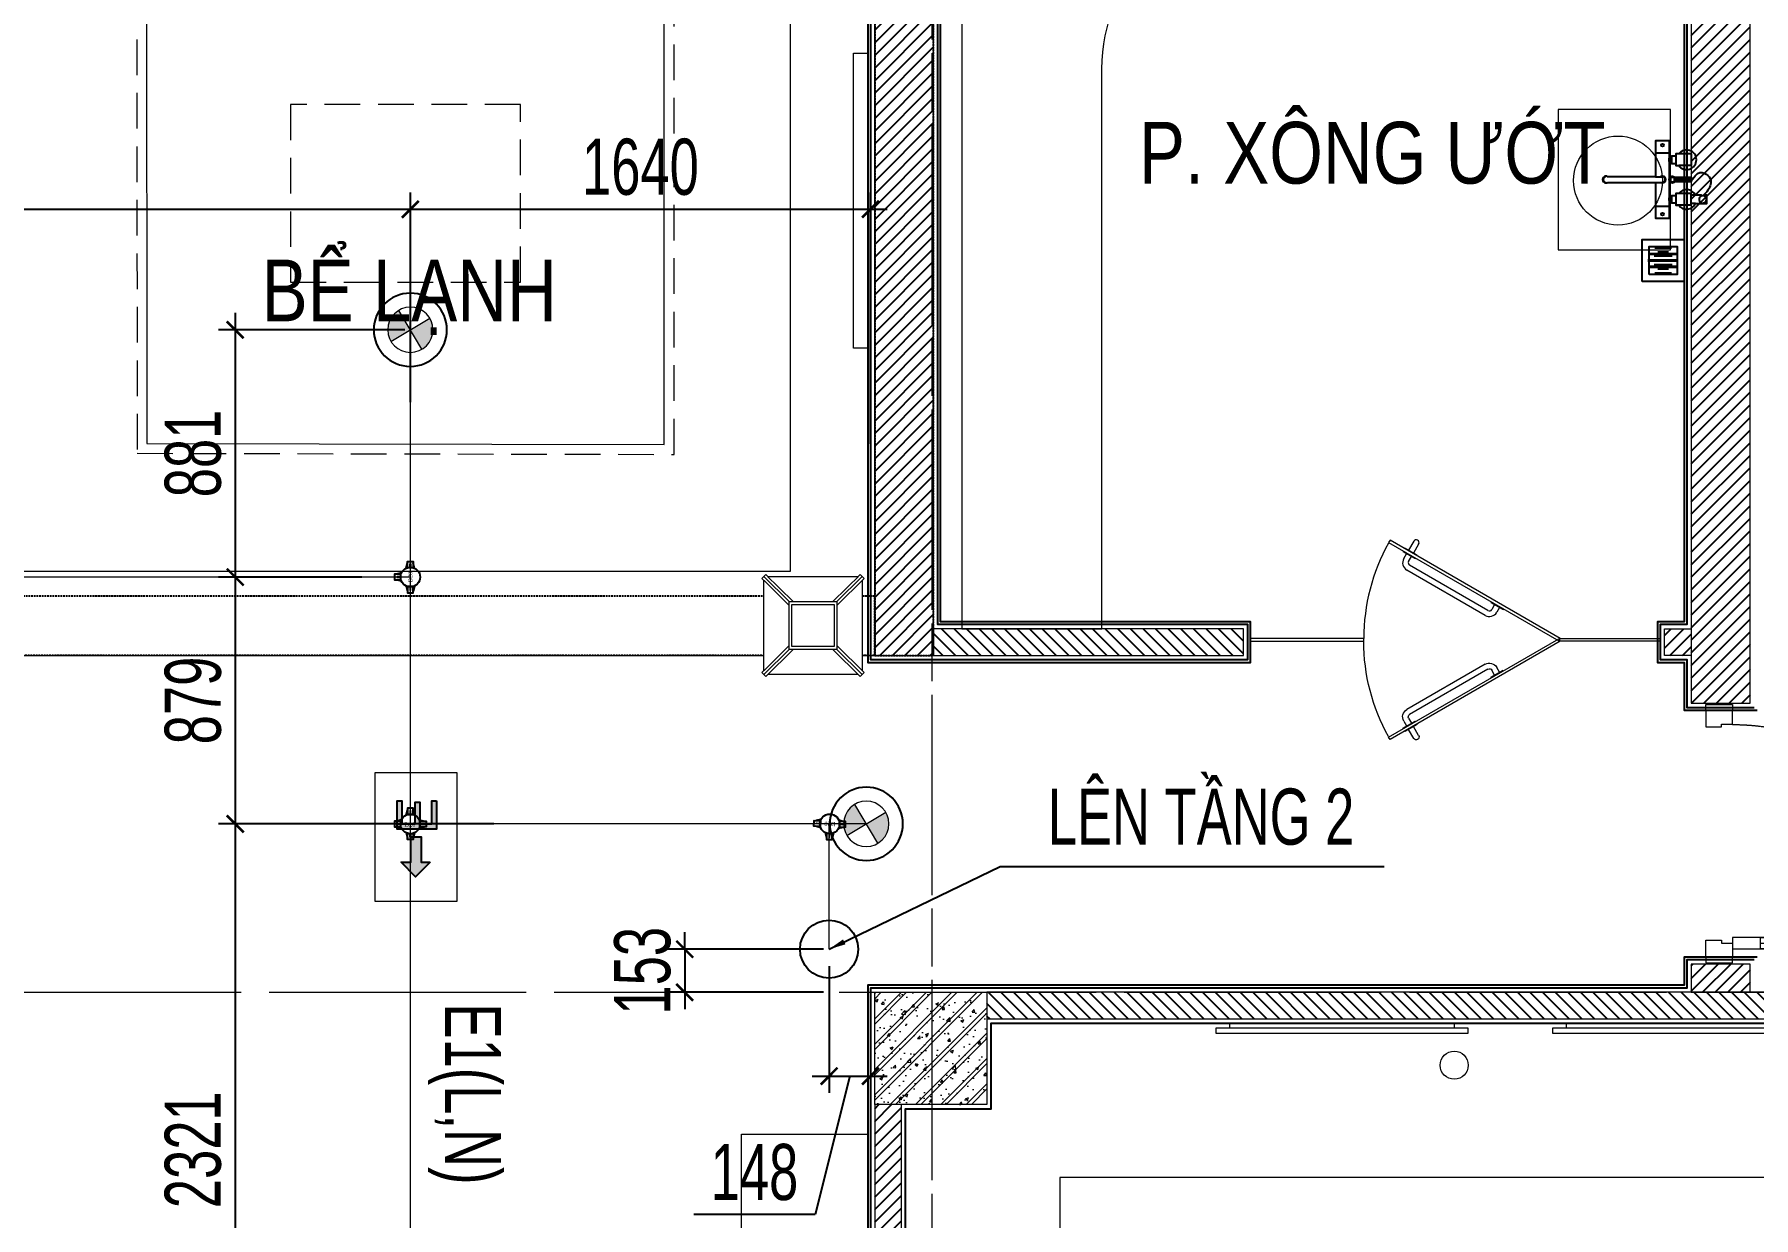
# Model space of a CAD drawing. Header units: millimetres. Extents: x -343543 to 400519, y -115663 to 104219.
# Drawn here: x -175933 to -169806, y 13897 to 18112 of the extents above; entities that cross this region are included whole.
import ezdxf
from ezdxf.xclip import XClip

# ---------------------------------------------------------------- set-up
doc = ezdxf.new("R2010")
doc.units = ezdxf.units.MM
doc.header["$XCLIPFRAME"] = 0
for name, pattern in [('XREF MAT BANG TUONG XAY$0$01.Xref _MB T1$0$HIDDEN', [9.525, 6.35, -3.175]), ('XREF MAT BANG TUONG XAY$0$CENTER', [50.8, 31.75, -6.35, 6.35, -6.35]), ('XREF MAT BANG TUONG XAY$0$xref_IKIGAI_Cot$0$HIDDEN', [9.525, 6.35, -3.175])]:
    doc.linetypes.add(name, pattern=pattern)
doc.layers.get('0').update_dxf_attribs({"color": 231, "lineweight": 0})
doc.layers.get('DefPoints').update_dxf_attribs({"color": 191})
for name, color, linetype, lineweight in [('1-INNO-E-Emergency', 1, 'EME', 5), ('A-PATT', 252, 'Continuous', 9), ('A-SYMBOLS', 10, 'Continuous', 13), ('E-EX', 3, 'Continuous', 25), ('kata_dim', 231, 'Continuous', 0), ('SME-E-COND-LTG', 51, 'Continuous', 18), ('SME-E-LADD-POW', 21, 'Continuous', 18), ('SME-E-LTG-TEXT', 53, 'Continuous', 18), ('TEXT DIEN', 3, 'Continuous', 18), ('XREF MAT BANG NOI THAT$0$01.Xref _MB T1$0$A-FURN', 8, 'Continuous', 5), ('XREF MAT BANG TUONG XAY$0$$1$A-TEXT', 8, 'Continuous', 25), ('XREF MAT BANG TUONG XAY$0$01.Xref _MB T1$0$A-DOOR', 8, 'Continuous', 9), ('XREF MAT BANG TUONG XAY$0$01.Xref _MB T1$0$A-FNSH', 8, 'Continuous', 9), ('XREF MAT BANG TUONG XAY$0$01.Xref _MB T1$0$A-FURN', 8, 'Continuous', 5), ('XREF MAT BANG TUONG XAY$0$01.Xref _MB T1$0$A-HIDD', 8, 'XREF MAT BANG TUONG XAY$0$01.Xref _MB T1$0$HIDDEN', 9), ('XREF MAT BANG TUONG XAY$0$01.Xref _MB T1$0$A-HIDD-LO', 8, 'XREF MAT BANG TUONG XAY$0$01.Xref _MB T1$0$HIDDEN', 9), ('XREF MAT BANG TUONG XAY$0$A-GRID', 8, 'XREF MAT BANG TUONG XAY$0$CENTER', 15), ('XREF MAT BANG TUONG XAY$0$A-WALL-INT', 8, 'Continuous', 9), ('XREF MAT BANG TUONG XAY$0$P-SANRFIM', 8, 'Continuous', 13), ('XREF MAT BANG TUONG XAY$0$xref_IKIGAI_Cot$0$A-FNSH', 8, 'Continuous', 9), ('XREF MAT BANG TUONG XAY$0$xref_IKIGAI_Cot$0$A-PATT', 8, 'Continuous', 5)]:
    doc.layers.add(name, color=color, linetype=linetype, lineweight=lineweight)
for name, color, linetype in [('INNO-LINK', 6, 'Continuous'), ('XREF MAT BANG TUONG XAY$0$A-FNSH', 8, 'Continuous'), ('XREF MAT BANG TUONG XAY$0$A-FURN', 8, 'Continuous'), ('XREF MAT BANG TUONG XAY$0$A-FURN @ 50', 8, 'Continuous'), ('XREF MAT BANG TUONG XAY$0$A-FURN @ 75', 8, 'Continuous'), ('XREF MAT BANG TUONG XAY$0$A-PATT', 8, 'Continuous'), ('XREF MAT BANG TUONG XAY$0$FF-FURN', 8, 'Continuous'), ('XREF MAT BANG TUONG XAY$0$xref_IKIGAI_Cot$0$S-HIDD', 8, 'XREF MAT BANG TUONG XAY$0$xref_IKIGAI_Cot$0$HIDDEN'), ('ống ghen', 6, 'Continuous')]:
    doc.layers.add(name, color=color, linetype=linetype)
doc.styles.add('ROMANS1', font='vntimeh.shx', dxfattribs={"width": 0.8, "bigfont": 'bigfont.shx'})
doc.styles.add('ROMANSssss', font='vntimeh.shx', dxfattribs={"width": 0.7})
doc.styles.add('SM-DIMTEXT', font='SME.shx', dxfattribs={"width": 0.7})
doc.styles.add('SME-TEXT', font='sme.shx', dxfattribs={"width": 0.7})
doc.styles.add('XREF MAT BANG TUONG XAY$0$Arial', font='arial.ttf', dxfattribs={"width": 0.8})
doc.linetypes.add('EME', pattern='A,2463.214661,-165.6529,["E",ROMANSssss,S=300,R=360,X=0,Y=-153.361507],-321.423057,2528.257516', length=5478.548134)
doc.dimstyles.new('SDIM-100', dxfattribs={"dimscale": 100, "dimtxt": 2, "dimasz": 0.6, "dimexe": 0.6, "dimexo": 0.2, "dimgap": 0.5, "dimtad": 1, "dimdec": 0, "dimzin": 12, "dimtxsty": 'SM-DIMTEXT', "dimblk": 'ARCHTICK', "dimblk1": 'ARCHTICK', "dimblk2": 'ARCHTICK', "dimcen": 0.12, "dimdle": 0.6, "dimclrd": 7, "dimclre": 8, "dimadec": 0, "dimazin": 3, "dimtfac": 2, "dimtix": 1, "dimtmove": 1, "dimatfit": 3, "dimfxl": 1, "dimtzin": 0, "dimarcsym": 1})
pattern_1 = [(360, (89.1446, 731.1656), (1e-15, 3.175), [])]

# ---------------------------------------------------------------- blocks, each defined once
blk = doc.blocks.new('*U109')
at = {"color": 8}
for p, q in [((-324.2, -4.2), (-319.2, 4.5)), ((287.1, -345.5), (-319.2, 4.5)), ((-324.2, -4.2), (282.1, -354.2)), ((-121, -107.2), (-122.2, -109.2)), ((-77.7, -132.2), (-121, -107.2)), ((-108, -114.7), (-98, -97.2)), ((-90.7, -124.7), (-80.6, -107.2)), ((-67, -103.6), (212.2, -264.9)), ((-57, -86.2), (222.3, -247.6)), ((-78.9, -134.2), (-77.7, -132.2)), ((186.7, -299.1), (185.7, -300.9)), ((185.7, -300.9), (229, -325.9)), ((192.9, -288.4), (191.7, -290.5)), ((236.2, -313.4), (192.9, -288.4)), ((215.9, -278.6), (205.9, -295.9)), ((233.2, -288.6), (223.2, -305.9)), ((180.2, -340.3), (198.7, -308.4)), ((197.5, -350.3), (216, -318.4)), ((229, -325.9), (230, -324.1)), ((235, -315.5), (236.2, -313.4)), ((282.1, -354.2), (287.1, -345.5))]:
    blk.add_line(p, q, dxfattribs=at)
at = {"color": 8, "ltscale": 0.25}
blk.add_arc((-324.2, -4.2), 700, 330.95497, 0, dxfattribs=at)
at = {"color": 8}
for centre, radius, start, end in [((-72, -112.2), 30, 59.96939, 149.96939), ((-72, -112.2), 10, 59.96939, 149.96939), ((207.2, -273.6), 10, 329.96939, 59.96939), ((207.2, -273.6), 30, 329.96939, 59.96939), ((188.8, -345.3), 10, 149.96939, 329.96939)]:
    blk.add_arc(centre, radius, start, end, dxfattribs=at)
blk = doc.blocks.new('*U281')
at = {"color": 8}
blk.add_line((70, 100), (70, 680), dxfattribs=at)
for points in [[(50, 0), (50, 780), (90, 780), (90, 0)], [(50, 100), (90, 100), (90, 680), (50, 680)], [(20, -95), (80, -95), (80, -40), (70, -40), (70, 0), (20, 0)], [(900, -95), (840, -95), (840, -40), (850, -40), (850, 0), (900, 0)]]:
    blk.add_lwpolyline(points, close=True, dxfattribs=at)
at = {"layer": 'XREF MAT BANG TUONG XAY$0$01.Xref _MB T1$0$A-FNSH', "color": 8}
for points in [[(20, -95), (0, -95), (0, 0), (20, 0)], [(900, -95), (920, -95), (920, 0), (900, 0)]]:
    blk.add_lwpolyline(points, close=True, dxfattribs=at)
at = {"layer": 'XREF MAT BANG TUONG XAY$0$01.Xref _MB T1$0$A-HIDD-LO', "color": 8, "ltscale": 0.3}
blk.add_arc((42, 0), 806.7, 360, 90, dxfattribs=at)
blk = doc.blocks.new('XREF MAT BANG TUONG XAY$0$00.xref_IKIGAI_Truc')
at = {"layer": 'XREF MAT BANG TUONG XAY$0$A-GRID', "color": 8, "ltscale": 20}
for points in [[(8600, -4179.1), (8600, 22924.4)], [(-2907.5, 14700), (42750, 14700)]]:
    blk.add_lwpolyline(points, dxfattribs=at)
blk = doc.blocks.new('XREF MAT BANG TUONG XAY$0$YLD.Studio-04-116')
at = {"layer": 'XREF MAT BANG TUONG XAY$0$FF-FURN'}
h = blk.add_hatch(dxfattribs=at)
h.set_pattern_fill('ANSI31,_O', color=8, angle=-45)
h.set_pattern_definition(pattern_1)
h.paths.add_polyline_path([(7.2, -43.3), (7.2, -8.8), (-7.2, -8.8), (-7.2, -43.3)])
h.paths.add_polyline_path([(7.2, -8.8), (7.2, 0), (-7.2, 0), (-7.2, -8.8)])
h = blk.add_hatch(dxfattribs=at)
h.set_pattern_fill('ANSI31,_O', color=8, angle=-45)
h.set_pattern_definition(pattern_1)
h.paths.add_polyline_path([(-7.2, -50.4), (-7.2, -61.3), (7.2, -61.3), (7.2, -50.4)])
at = {"layer": 'XREF MAT BANG TUONG XAY$0$FF-FURN', "color": 8}
for p, q in [((56, 14.1), (56, -1.5)), ((85.3, 14.1), (85.3, -1.5)), ((-91.2, -1.5), (-91.2, -46)), ((-91.2, -1.5), (-50.1, -1.5)), ((-83.4, -55.6), (-57.8, -55.6)), ((-50.1, -1.5), (-50.1, -46)), ((-7.2, -43.3), (7.2, -43.3)), ((-7.2, -50.4), (7.2, -50.4)), ((50.1, -1.5), (50.1, -55.6)), ((91.2, -1.5), (50.1, -1.5)), ((57.8, -55.6), (83.4, -55.6)), ((91.2, -1.5), (91.2, -55.6)), ((-95.2, -128.8), (-95.2, -78.8)), ((-77.5, -71.3), (-63.7, -71.3)), ((-10, -128.8), (-10, -103.8)), ((-9.1, -73.7), (-9.1, -62.6)), ((-7.2, -61.3), (7.2, -61.3)), ((-6.9, -74.9), (6.9, -74.9)), ((-6.9, -78.8), (-6.9, -74.9)), ((6.9, -78.8), (6.9, -74.9)), ((9.1, -62.6), (9.1, -73.7)), ((10, -128.8), (10, -103.8)), ((63.7, -71.3), (77.5, -71.3)), ((95.2, -128.8), (95.2, -78.8))]:
    blk.add_line(p, q, dxfattribs=at)
blk.add_lwpolyline([(10, -128.8), (137.5, -128.8), (137.5, -78.8), (77.5, -78.8), (77.5, -71.3), (83.4, -71.3), (83.4, -55.6), (91.2, -55.6), (91.2, -46, 0.573289), (85.3, 14.1), (85.3, 54.3), (56, 54.3), (56, 46.1), (59.4, 46.1, 0.219245), (58.4, 35.3), (56, 35.3), (56, 14.1, 0.573289), (50.1, -46), (50.1, -55.6), (57.8, -55.6), (57.8, -71.3), (63.7, -71.3), (63.7, -78.8), (6.9, -78.8), (6.9, -74.9), (9.1, -74.9), (9.1, -73.7, 0.424198), (9.1, -62.6), (9.1, -61.3), (7.2, -61.3), (7.2, 0), (-7.2, 0), (-7.2, -61.3), (-9.1, -61.3), (-9.1, -62.6, 0.424198), (-9.1, -73.7), (-9.1, -74.9), (-6.9, -74.9), (-6.9, -78.8), (-63.7, -78.8), (-63.7, -71.3), (-57.8, -71.3), (-57.8, -55.6), (-50.1, -55.6), (-50.1, -46, 3.076925), (-91.2, -46), (-91.2, -55.6), (-83.4, -55.6), (-83.4, -71.3), (-77.5, -71.3), (-77.5, -78.8), (-137.5, -78.8), (-137.5, -128.8), (-10, -128.8), (-10, -298.6, 1.8407), (10, -298.6)], format="xyb", close=True, dxfattribs=at)
blk.add_lwpolyline([(-6.9, -78.8), (-63.7, -78.8)], dxfattribs=at)
for centre in [(-122.9, -103.8), (122.9, -103.8)]:
    blk.add_circle(centre, 4.74, dxfattribs=at)
for centre, radius, start, end in [((70.6, 39.6), 13, 199.6898, 150.22512), ((-70.6, -70.3), 10.9, 230.84605, 309.15395), ((0, -103.8), 11.9, 327.02795, 212.97205), ((0, -103.8), 10, 0, 180), ((0, -67.5), 13.2, 238.413, 301.587), ((70.6, -70.3), 10.9, 230.84605, 309.15395), ((0, -305.1), 10, 180, 0)]:
    blk.add_arc(centre, radius, start, end, dxfattribs=at)
blk.add_open_spline([(4.3, 0), (4.8, -1.1), (-28.2, 19.6), (-27.2, 43.4), (-2, 76.1), (35.7, 62.2), (52, 46.8), (57.6, 39.6)], degree=3, knots=[2.666644, 2.666644, 2.666644, 2.666644, 20.09129, 54.458927, 83.569193, 125.299148, 152.615154, 152.615154, 152.615154, 152.615154], dxfattribs=at)
blk = doc.blocks.new('XREF MAT BANG TUONG XAY$0$Drain')
at = {"color": 8}
blk.add_lwpolyline([(-1.2, -1.2), (1.2, -1.2), (1.2, 1.2), (-1.2, 1.2)], close=True, dxfattribs=at)
at = {"color": 8, "const_width": 0.16}
for points in [[(-0.731, 0.478), (-0.731, -0.478)], [(-0.365, 0.793), (-0.365, -0.793)], [(0, 0.873), (0, -0.873)], [(0.365, 0.793), (0.365, -0.793)], [(0.731, 0.478), (0.731, -0.478)]]:
    blk.add_lwpolyline(points, dxfattribs=at)
blk = doc.blocks.new('*U3480')
at = {"layer": 'XREF MAT BANG TUONG XAY$0$A-FURN @ 50', "color": 8, "xscale": -41.66666666666667, "yscale": 41.66666666666667, "zscale": 41.66666666666667, "rotation": 270}
blk.add_blockref('XREF MAT BANG TUONG XAY$0$Drain', (11205, 17307), dxfattribs=at)
at = {"layer": 'XREF MAT BANG TUONG XAY$0$A-FURN @ 75', "color": 8, "xscale": -62.50000000000001, "yscale": 62.50000000000001, "zscale": 62.50000000000001, "rotation": 270}
blk.add_blockref('XREF MAT BANG TUONG XAY$0$Drain', (11205, 17307), dxfattribs=at)
blk = doc.blocks.new('XREF MAT BANG TUONG XAY$0$xref_IKIGAI_Cot')
at = {"layer": 'XREF MAT BANG TUONG XAY$0$xref_IKIGAI_Cot$0$A-PATT'}
h = blk.add_hatch(dxfattribs=at)
h.set_pattern_fill('BT-01', color=8, scale=15, pattern_type=2)
h.set_pattern_definition([(50, (180, 180), (107.58903, -9.4128), [11.25, -123.75]), (355, (180, 180), (-20.8127, 112.8288), [9, -99]), (100.4514, (188.97, 179.22), (86.7764, 103.4159), [9.561, -105.1713]), (46.1842, (180, 210), (160.0862, -24.8279), [16.875, -185.625]), (96.6356, (193.34, 207.93), (140.1994, 146.1177), [14.3415, -157.757]), (351.1842, (180, 210), (140.1993, 146.1178), [13.5, -148.5]), (21, (195, 202.5), (89.53606, -60.39283), [11.25, -123.75]), (326, (195, 202.5), (36.4973, 108.7725), [9, -99]), (71.4514, (202.46, 197.47), (126.0334, 48.3796), [9.561, -105.1713]), (37.5, (180, 180), (1.82398, 49.93408), [0, -97.8, 0, -100.5, 0, -99.375]), (7.5, (180, 180), (39.46043, 59.16176), [0, -57.3, 0, -95.55, 0, -37.875]), (327.5, (146.55, 180), (80.07337, -3.38323), [0, -37.5, 0, -117, 0, -155.25]), (317.5, (131.55, 180), (87.47793, 15.01575), [0, -48.75, 0, -77.7, 0, -110.25]), (45, (180, 180), (-45.07806, 45.07806), []), (45, (180, 198.375), (-45.07806, 45.07806), [])])
h.paths.add_polyline_path([(8395, 14700), (8795, 14700), (8795, 14300), (8395, 14300)])
at = {"layer": 'XREF MAT BANG TUONG XAY$0$A-GRID', "color": 8, "ltscale": 20}
for points in [[(8600, -4179.1), (8600, 22924.4)], [(-2907.5, 14700), (42750, 14700)]]:
    blk.add_lwpolyline(points, dxfattribs=at)
at = {"layer": 'XREF MAT BANG TUONG XAY$0$xref_IKIGAI_Cot$0$A-FNSH', "color": 8}
blk.add_lwpolyline([(8395, 14700), (8795, 14700), (8795, 14300), (8395, 14300)], close=True, dxfattribs=at)
at = {"layer": 'XREF MAT BANG TUONG XAY$0$xref_IKIGAI_Cot$0$S-HIDD', "color": 8}
for points in [[(8395, 15900), (8605, 15900), (8605, 19190), (8395, 19190)], [(8395, 16110.5), (5310, 16110.5), (5310, 15900.5), (8395, 15900.5)]]:
    blk.add_lwpolyline(points, close=True, dxfattribs=at)
blk = doc.blocks.new('*U287')
at = {"layer": 'XREF MAT BANG TUONG XAY$0$A-PATT'}
h = blk.add_hatch(dxfattribs=at)
h.set_pattern_fill('ANSI31', color=8, scale=10)
h.set_pattern_definition([(45, (38421.79, -11178.564), (-22.45064, 22.45064), [])])
h.paths.add_polyline_path([(-38.7, 47.5), (2936.3, 47.5), (2936.3, -47.5), (-38.7, -47.5)])
at = {"layer": 'XREF MAT BANG TUONG XAY$0$A-WALL-INT', "color": 8}
blk.add_lwpolyline([(-38.7, 47.5), (2936.3, 47.5), (2936.3, -47.5), (-38.7, -47.5)], close=True, dxfattribs=at)
blk = doc.blocks.new('*U218')
at = {"layer": 'XREF MAT BANG TUONG XAY$0$A-PATT'}
h = blk.add_hatch(dxfattribs=at)
h.set_pattern_fill('ANSI31', color=8, scale=10)
h.set_pattern_definition([(45, (40766.8, -11178.564), (-22.45064, 22.45064), [])])
h.paths.add_polyline_path([(-38.7, 47.5), (5281.3, 47.5), (5281.3, -47.5), (-38.7, -47.5)])
at = {"layer": 'XREF MAT BANG TUONG XAY$0$A-WALL-INT', "color": 8}
blk.add_lwpolyline([(-38.7, 47.5), (5281.3, 47.5), (5281.3, -47.5), (-38.7, -47.5)], close=True, dxfattribs=at)
blk = doc.blocks.new('*U231')
at = {"layer": 'XREF MAT BANG TUONG XAY$0$A-PATT'}
h = blk.add_hatch(dxfattribs=at)
h.set_pattern_fill('ANSI31', color=8, scale=10)
h.set_pattern_definition([(45, (38646.79, -11293.564), (-22.45064, 22.45064), [])])
h.paths.add_polyline_path([(-38.7, 47.5), (3161.3, 47.5), (3161.3, -162.5), (-38.7, -162.5)])
at = {"layer": 'XREF MAT BANG TUONG XAY$0$A-WALL-INT', "color": 8}
blk.add_lwpolyline([(-38.7, 47.5), (3161.3, 47.5), (3161.3, -162.5), (-38.7, -162.5)], close=True, dxfattribs=at)
blk = doc.blocks.new('*U288')
at = {"layer": 'XREF MAT BANG TUONG XAY$0$A-PATT'}
h = blk.add_hatch(dxfattribs=at)
h.set_pattern_fill('ANSI31', color=8, scale=10)
h.set_pattern_definition([(45, (36551.79, -11178.564), (-22.45064, 22.45064), [])])
h.paths.add_polyline_path([(-38.7, 47.5), (1066.3, 47.5), (1066.3, -47.5), (-38.7, -47.5)])
at = {"layer": 'XREF MAT BANG TUONG XAY$0$A-WALL-INT', "color": 8}
blk.add_lwpolyline([(-38.7, 47.5), (1066.3, 47.5), (1066.3, -47.5), (-38.7, -47.5)], close=True, dxfattribs=at)
blk = doc.blocks.new('*U280')
at = {"layer": 'XREF MAT BANG TUONG XAY$0$A-PATT'}
h = blk.add_hatch(dxfattribs=at)
h.set_pattern_fill('ANSI31', color=8, scale=10)
h.set_pattern_definition([(45, (38906.79, -11293.564), (-22.45064, 22.45064), [])])
h.paths.add_polyline_path([(-38.7, 47.5), (3421.3, 47.5), (3421.3, -162.5), (-38.7, -162.5)])
at = {"layer": 'XREF MAT BANG TUONG XAY$0$A-WALL-INT', "color": 8}
blk.add_lwpolyline([(-38.7, 47.5), (3421.3, 47.5), (3421.3, -162.5), (-38.7, -162.5)], close=True, dxfattribs=at)
blk = doc.blocks.new('*U236')
at = {"layer": 'XREF MAT BANG TUONG XAY$0$A-PATT'}
h = blk.add_hatch(dxfattribs=at)
h.set_pattern_fill('ANSI31', color=8, scale=10)
h.set_pattern_definition([(45, (35546.79, -11293.564), (-22.45064, 22.45064), [])])
h.paths.add_polyline_path([(-38.7, 47.5), (61.3, 47.5), (61.3, -162.5), (-38.7, -162.5)])
at = {"layer": 'XREF MAT BANG TUONG XAY$0$A-WALL-INT', "color": 8}
blk.add_lwpolyline([(-38.7, 47.5), (61.3, 47.5), (61.3, -162.5), (-38.7, -162.5)], close=True, dxfattribs=at)
blk = doc.blocks.new('*U285')
at = {"layer": 'XREF MAT BANG TUONG XAY$0$A-PATT'}
h = blk.add_hatch(dxfattribs=at)
h.set_pattern_fill('ANSI31', color=8, scale=10)
h.set_pattern_definition([(45, (35541.79, -11178.564), (-22.45064, 22.45064), [])])
h.paths.add_polyline_path([(-38.7, 47.5), (56.3, 47.5), (56.3, -47.5), (-38.7, -47.5)])
at = {"layer": 'XREF MAT BANG TUONG XAY$0$A-WALL-INT', "color": 8}
blk.add_lwpolyline([(-38.7, 47.5), (56.3, 47.5), (56.3, -47.5), (-38.7, -47.5)], close=True, dxfattribs=at)
blk = doc.blocks.new('XREF MAT BANG NOI THAT$0$den')
at = {"color": 8}
blk.add_wipeout([(-175, 160.9), (-160.9, 175), (160.9, 175), (175, 160.9), (175, -160.9), (160.9, -175), (-160.9, -175), (-175, -160.9)], dxfattribs=at).dxf.layer = 'XREF MAT BANG NOI THAT$0$01.Xref _MB T1$0$A-FURN'
for p, q in [((-167.9, 182.1), (-182.1, 167.9)), ((-85, 70.9), (-182.1, 167.9)), ((-85, 85), (-175, 175)), ((-70.9, 85), (-167.9, 182.1)), ((70.9, 85), (167.9, 182.1)), ((85, 85), (175, 175)), ((85, 70.9), (182.1, 167.9)), ((167.9, 182.1), (182.1, 167.9)), ((-85, -70.9), (-182.1, -167.9)), ((-85, -85), (-175, -175)), ((-70.9, -85), (-167.9, -182.1)), ((70.9, -85), (167.9, -182.1)), ((85, -70.9), (182.1, -167.9)), ((85, -85), (175, -175)), ((-167.9, -182.1), (-182.1, -167.9)), ((167.9, -182.1), (182.1, -167.9))]:
    blk.add_line(p, q, dxfattribs=at)
for points in [[(-175, -160.9), (-175, 160.9)], [(-160.9, 175), (160.9, 175)], [(175, 160.9), (175, -160.9)], [(160.9, -175), (-160.9, -175)]]:
    blk.add_lwpolyline(points, dxfattribs=at)
for points in [[(-85, 85), (85, 85), (85, -85), (-85, -85)], [(-75, 75), (75, 75), (75, -75), (-75, -75)]]:
    blk.add_lwpolyline(points, close=True, dxfattribs=at)
blk = doc.blocks.new('XREF MAT BANG NOI THAT')
at = {"color": 8}
for points in [[(8370, 18045), (8370, 16995), (8320, 16995), (8320, 18045)], [(11231.5, 17845.2), (10831.5, 17845.2), (10831.5, 17345.2), (11231.5, 17345.2)], [(9055, 11510), (8505, 11510), (8505, 14285), (8810, 14285), (8810, 14590), (14102.5, 14590), (14100, 11509.6), (13550, 11510), (13550, 14040), (9055, 14040)], [(9660.5, 14590), (10460.5, 14590), (10460.5, 14572), (9660.5, 14572)], [(10860.5, 14590), (11660.5, 14590), (11660.5, 14572), (10860.5, 14572)], [(10510.5, 14554), (10510.5, 14572), (9610.5, 14572), (9610.5, 14554)], [(11710.5, 14554), (11710.5, 14572), (10810.5, 14572), (10810.5, 14554)], [(7920.3, 14195), (8370, 14195), (8370, 11895), (7920.3, 11895)]]:
    blk.add_lwpolyline(points, close=True, dxfattribs=at)
for centre, radius in [((11044.1, 17591.7), 158.5), ((10460.5, 14440), 50)]:
    blk.add_circle(centre, radius, dxfattribs=at)
blk.add_blockref('XREF MAT BANG NOI THAT$0$den', (8175, 16006.5), dxfattribs=at)
blk.add_lwpolyline([(8350, 15830.5), (8350, 15830.5)], close=True, dxfattribs=at)
blk = doc.blocks.new('01.Xref _MB T1')
at = {"color": 8}
for points in [[(5350.00011, 15899.99915), (8395, 15900.00022), (8395, 19187.99989), (5399.99067, 19190.00266), (5399.99067, 19100.00025), (5000, 19100), (5000, 19190.00241), (300, 19190.00241), (300.00025, 18999.99692), (210.00036, 18999.99692), (210.00011, 10200), (5350.00011, 10200), (5350.00011, 15899.99915)], [(8605.00011, 15995.00022), (8604.98143, 19189.99915), (11305, 19189.99903)]]:
    blk.add_lwpolyline(points, dxfattribs=at)
blk.add_lwpolyline([(5350, 16199.99915), (8095, 16199.99915), (8095, 18879.99404), (5350, 18879.99404)], close=True, dxfattribs=at)
at = {"layer": 'XREF MAT BANG TUONG XAY$0$01.Xref _MB T1$0$A-DOOR', "color": 8}
for points in [[(10138, 15960.49993), (9734.93809, 15960.49988), (9734.93809, 15950.49988), (10138, 15950.49993)], [(10835.09539, 15960.49993), (11195, 15960.49988), (11195, 15950.49988), (10835.09539, 15950.49993)]]:
    blk.add_lwpolyline(points, close=True, dxfattribs=at)
at = {"layer": 'XREF MAT BANG TUONG XAY$0$01.Xref _MB T1$0$A-FURN', "color": 8}
blk.add_lwpolyline([(5801.23147, 16654.99899), (7645, 16651.2327), (7645, 18438.5185), (5799.68884, 18440.1062)], close=True, dxfattribs=at)
at = {"layer": 'XREF MAT BANG TUONG XAY$0$01.Xref _MB T1$0$A-HIDD', "color": 8, "ltscale": 20}
for points in [[(5766.26164, 16620.07035), (7680, 16616.16113), (7680, 18473.4884), (5764.65855, 18475.13636)], [(6312.9177, 17862.99608), (6312.9177, 17229.6807), (7132.9177, 17229.6807), (7132.9177, 17862.99608)]]:
    blk.add_lwpolyline(points, close=True, dxfattribs=at)
at = {"layer": 'XREF MAT BANG TUONG XAY$0$A-FNSH', "color": 8}
for points in [[(11530, 14814.99997), (11290.00003, 14814.99997), (11289.99998, 14715.00011), (8379.99068, 14715.00011), (8380.00025, 11309.99999)], [(8504.99998, 11510), (8504.99668, 14285), (8809.99073, 14284.99999), (8809.99073, 14590), (14099.96637, 14590), (14099.97586, 11509.99995)], [(14165.00007, 19414.99916), (7544.99993, 19415.00765), (7544.99993, 19174.99886), (8379.99034, 19175.00748), (8380.00005, 15885.00022), (9724.93809, 15884.99914), (9724.93809, 16009.99923), (8620.00015, 16009.9928), (8620.00776, 19085.00042), (8709.99008, 19085.0002), (8709.99008, 19174.99915), (11290, 19174.99903), (11290, 16010.00022), (11195, 16010.00022), (11195, 15885.00022), (11290, 15885.00022), (11290, 15714.99997), (11530, 15714.99997)], [(7544.99993, 19164.99886), (8369.99037, 19165.00738), (8370.00008, 15875.00023), (9734.93809, 15874.99913), (9734.93809, 16019.99929), (8630.00017, 16019.99286), (8630.00774, 19075.0004), (8719.99008, 19075.00017), (8719.99008, 19164.99915), (11280, 19164.99904), (11280, 16020.00022), (11185, 16020.00022), (11185, 15875.00022), (11280, 15875.00022), (11280, 15704.99997), (11540, 15704.99997)], [(11540, 14824.99997), (11280.00004, 14824.99997), (11279.99999, 14725.00011), (8369.99066, 14725.00011), (8370.00025, 11309.99999)]]:
    blk.add_lwpolyline(points, dxfattribs=at)
at = {"layer": 'XREF MAT BANG TUONG XAY$0$P-SANRFIM', "color": 8}
blk.add_lwpolyline([(11305, 19089.99915), (8704.98143, 19089.99915), (8704.98143, 15995.00022), (9204.99408, 15994.99992), (9204.99408, 17989.99908, -0.4142135681), (9804.9941, 18589.99908), (11305, 18589.99905)], format="xyb", close=True, dxfattribs=at)
at = {"color": 8}
blk.add_blockref('XREF MAT BANG TUONG XAY$0$00.xref_IKIGAI_Truc', (0.00011, 0), dxfattribs=at)
ref = blk.add_blockref('XREF MAT BANG TUONG XAY$0$xref_IKIGAI_Cot', (-0.00927, -0.00001), dxfattribs=at)
XClip(ref).set_block_clipping_path([(-1610.3425959283, -2225.6693134198), (41829.1295208634, 21555.8819575264)])
at = {"color": 8, "rotation": 270}
blk.add_blockref('XREF MAT BANG TUONG XAY$0$YLD.Studio-04-116', (11306.47498, 17595.17229), dxfattribs=at)
at = {"layer": 'XREF MAT BANG TUONG XAY$0$01.Xref _MB T1$0$A-DOOR', "color": 8, "rotation": 180}
blk.add_blockref('*U109', (10513.82641, 15956.313), dxfattribs=at)
at = {"layer": 'XREF MAT BANG TUONG XAY$0$01.Xref _MB T1$0$A-DOOR', "color": 8, "xscale": -1}
blk.add_blockref('*U109', (10513.82641, 15954.68687), dxfattribs=at)
at = {"layer": 'XREF MAT BANG TUONG XAY$0$01.Xref _MB T1$0$A-DOOR', "color": 8, "extrusion": (1.42352e-14, 2.81943e-13, -1), "zscale": -1, "rotation": 90.00003766684722}
blk.add_blockref('*U281', (-11452.49998, 14804.99994, 0), dxfattribs=at)
at = {"layer": 'XREF MAT BANG TUONG XAY$0$A-FURN', "color": 8, "xscale": -1}
for name, p, rotation in [('*U280', (11467.49912, 15768.6825), 270), ('*U231', (8557.5, 15938.6989), 270), ('*U288', (8643.69831, 15947.50022), 180), ('*U236', (11467.4906, 14738.6983), 270), ('*U218', (8833.68904, 14652.5), 180), ('*U287', (8442.5, 11363.6983), 270)]:
    blk.add_blockref(name, p, dxfattribs=dict(at, rotation=rotation))
at = {"layer": 'XREF MAT BANG TUONG XAY$0$A-FURN', "linetype": 'Continuous'}
blk.add_blockref('*U3480', (0, 0), dxfattribs=at)
at = {"layer": 'XREF MAT BANG TUONG XAY$0$A-FURN', "color": 8, "rotation": 180}
blk.add_blockref('*U285', (11266.30169, 15947.50022), dxfattribs=at)
at = {"layer": 'XREF MAT BANG TUONG XAY$0$$1$A-TEXT', "color": 8, "style": 'XREF MAT BANG TUONG XAY$0$Arial', "width": 0.8}
for s, p in [('P. XÔNG ƯỚT', (9336.56573, 17580.76839, 0)), ('BỂ LẠNH', (6210.22624, 17090.30884))]:
    blk.add_text(s, height=220, dxfattribs=at).set_placement(p)
at = {"layer": 'A-PATT', "color": 8}
blk.add_blockref('XREF MAT BANG NOI THAT', (0, 0), dxfattribs=at)
blk = doc.blocks.new('Den downligh su co')
at = {"layer": '1-INNO-E-Emergency'}
h = blk.add_hatch(color=1, dxfattribs=at)
h.dxf.hatch_style = 1
h.paths.add_polyline_path([(-51.3, 51.3), (0, 0), (51.3, 51.3, 0.414214)])
h.paths.add_polyline_path([(0, 0), (-51.3, -51.3, 0.414214), (51.3, -51.3)])
at = {"layer": '1-INNO-E-Emergency', "color": 1}
for points in [[(-51.3, 51.3), (51.3, -51.3)], [(-51.3, -51.3), (51.3, 51.3)]]:
    blk.add_lwpolyline(points, dxfattribs=at)
blk.add_circle((0, 0), 72.5, dxfattribs=at)
at = {"layer": 'DefPoints', "ltscale": 5}
blk.add_circle((0, 0), 117.2, dxfattribs=at)
blk = doc.blocks.new('ĐÈN EXIT CHỈ HƯỚNG')
at = {"lineweight": 9}
h = blk.add_hatch(color=256, dxfattribs=at)
h.paths.add_polyline_path([(-17.9, -64.8), (78.3, -64.8), (78.3, -49.1), (-0.3, -49.1), (-0.3, -8.2), (73.3, -8.2), (73.3, 7.3), (-0.3, 7.3), (-0.3, 52.7), (78.3, 52.7), (78.3, 68.3), (-17.9, 68.3)])
h.paths.add_polyline_path([(-130.5, -43.1), (-130.6, -12.8), (-44.6, -12.8), (-44.6, 21.7), (-130.6, 21.7), (-130.6, 55.2), (-179.6, 6.1)])
blk.add_line((-44.6, 21.7), (-44.6, -12.8))
at = {"lineweight": 15, "flags": 128}
blk.add_lwpolyline([(173.2, -135.6), (173.2, 144.4), (-262.4, 144.4), (-262.4, -135.6)], close=True, dxfattribs=at)
at = {"flags": 128}
for points in [[(78.3, -64.8), (-17.9, -64.8), (-17.9, 68.3), (78.3, 68.3), (78.3, 52.7), (-0.3, 52.7), (-0.3, 7.3), (73.3, 7.3), (73.3, -8.2), (-0.3, -8.2), (-0.3, -49.1), (78.3, -49.1)], [(-130.6, -43), (-179.6, 6.1), (-130.6, 55.2), (-130.6, 21.7), (-44.6, 21.7), (-44.6, -12.8), (-130.6, -12.8)]]:
    blk.add_lwpolyline(points, close=True, dxfattribs=at)
blk = doc.blocks.new('c4-d20')
at = {"layer": 'ống ghen', "ltscale": 30}
for points in [[(5338959.8, -3869205.4), (5338964.6, -3869187.1)], [(5338989.3, -3869205.4), (5338984.6, -3869187.1)], [(5338942.8, -3869222.4), (5338924.6, -3869227.1)], [(5338942.8, -3869251.9), (5338924.6, -3869247.1)], [(5338959.8, -3869268.9), (5338964.6, -3869287.1)], [(5338989.3, -3869268.9), (5338984.6, -3869287.1)], [(5339006.3, -3869222.4), (5339024.6, -3869227.1)], [(5339006.3, -3869251.9), (5339024.6, -3869247.1)]]:
    blk.add_lwpolyline(points, dxfattribs=at)
for points in [[(5338984.6, -3869203.6), (5338984.6, -3869181.1), (5338964.6, -3869181.1), (5338964.6, -3869203.6)], [(5338975.1, -3869202.1), (5338975.1, -3869190.1), (5338974, -3869190.1), (5338974, -3869202.1)], [(5338941, -3869227.1), (5338918.6, -3869227.1), (5338918.6, -3869247.1), (5338941, -3869247.1)], [(5338939.6, -3869236.6), (5338927.5, -3869236.6), (5338927.5, -3869237.7), (5338939.6, -3869237.7)], [(5338984.6, -3869270.7), (5338984.6, -3869293.1), (5338964.6, -3869293.1), (5338964.6, -3869270.7)], [(5338975.1, -3869272.1), (5338975.1, -3869284.2), (5338974, -3869284.2), (5338974, -3869272.1)], [(5339008.1, -3869227.1), (5339030.6, -3869227.1), (5339030.6, -3869247.1), (5339008.1, -3869247.1)], [(5339009.6, -3869236.6), (5339021.6, -3869236.6), (5339021.6, -3869237.7), (5339009.6, -3869237.7)]]:
    blk.add_lwpolyline(points, close=True, dxfattribs=at)
blk.add_circle((5338974.6, -3869237.1), 35, dxfattribs=at)
at = {"layer": 'TEXT DIEN', "ltscale": 30, "style": 'ROMANS1'}
blk.add_text('D20', height=15, dxfattribs=at).set_placement((5338953.4, -3869246.8))
blk = doc.blocks.new('c3-20')
at = {"layer": 'ống ghen', "ltscale": 30}
for points in [[(5338942.8, -3869089.3), (5338924.6, -3869094)], [(5338959.8, -3869072.3), (5338964.6, -3869054)], [(5338989.3, -3869072.3), (5338984.6, -3869054)], [(5339006.3, -3869089.3), (5339024.6, -3869094)], [(5338942.8, -3869118.8), (5338924.6, -3869114)], [(5339006.3, -3869118.8), (5339024.6, -3869114)]]:
    blk.add_lwpolyline(points, dxfattribs=at)
for points in [[(5338984.6, -3869070.5), (5338984.6, -3869048), (5338964.6, -3869048), (5338964.6, -3869070.5)], [(5338975.1, -3869069), (5338975.1, -3869057), (5338974, -3869057), (5338974, -3869069)], [(5338941, -3869094), (5338918.6, -3869094), (5338918.6, -3869114), (5338941, -3869114)], [(5338939.6, -3869103.5), (5338927.5, -3869103.5), (5338927.5, -3869104.6), (5338939.6, -3869104.6)], [(5339008.1, -3869094), (5339030.6, -3869094), (5339030.6, -3869114), (5339008.1, -3869114)], [(5339009.6, -3869103.5), (5339021.6, -3869103.5), (5339021.6, -3869104.6), (5339009.6, -3869104.6)]]:
    blk.add_lwpolyline(points, close=True, dxfattribs=at)
blk.add_circle((5338974.6, -3869104), 35, dxfattribs=at)
at = {"layer": 'TEXT DIEN', "ltscale": 30, "style": 'ROMANS1'}
blk.add_text('D20', height=15, dxfattribs=at).set_placement((5338954.5, -3869111.3))
blk = doc.blocks.new('_ArchTick')
at = {"color": 0, "linetype": 'ByBlock', "const_width": 0.15}
blk.add_lwpolyline([(-0.5, -0.5), (0.5, 0.5)], dxfattribs=at)
blk = doc.blocks.new('*D381')
at = {"layer": 'DefPoints', "color": 0, "linetype": 'Continuous', "ltscale": 1000, "transparency": 16777216}
for p in [(-174593.1, 17489.6), (-174593.1, 16781.8), (-178588.1, 16179)]:
    blk.add_point(p, dxfattribs=at)
at = {"layer": 'kata_dim', "color": 8, "linetype": 'Continuous', "lineweight": -2, "ltscale": 1000, "transparency": 16777216}
for p, q in [((-178588.1, 16199), (-178588.1, 17549.6)), ((-174593.1, 16801.8), (-174593.1, 17549.6))]:
    blk.add_line(p, q, dxfattribs=at)
at = {"layer": 'kata_dim', "color": 7, "linetype": 'Continuous', "lineweight": -2, "ltscale": 1000, "transparency": 16777216}
blk.add_line((-178648.1, 17489.6), (-174533.1, 17489.6), dxfattribs=at)
at = {"layer": 'kata_dim', "color": 7, "linetype": 'Continuous', "lineweight": -2, "ltscale": 1000, "transparency": 16777216, "xscale": 60, "yscale": 60, "zscale": 60, "rotation": 180}
blk.add_blockref('_ArchTick', (-178588.1, 17489.6), dxfattribs=at)
at = {"layer": 'kata_dim', "color": 7, "linetype": 'Continuous', "lineweight": -2, "ltscale": 1000, "transparency": 16777216, "xscale": 60, "yscale": 60, "zscale": 60}
blk.add_blockref('_ArchTick', (-174593.1, 17489.6), dxfattribs=at)
at = {"layer": 'kata_dim', "color": 0, "linetype": 'Continuous', "ltscale": 1000, "transparency": 16777216, "insert": (-176590.6, 17639.6), "char_height": 200, "attachment_point": 5, "style": 'SM-DIMTEXT'}
blk.add_mtext('3995', dxfattribs=at)
blk = doc.blocks.new('*D382')
at = {"layer": 'DefPoints', "color": 0, "linetype": 'Continuous', "ltscale": 1000, "transparency": 16777216}
for p in [(-172953.1, 17489.6), (-174593.1, 16781.8), (-172953.1, 16634.2)]:
    blk.add_point(p, dxfattribs=at)
at = {"layer": 'kata_dim', "color": 8, "linetype": 'Continuous', "lineweight": -2, "ltscale": 1000, "transparency": 16777216}
for p, q in [((-174593.1, 16801.8), (-174593.1, 17549.6)), ((-172953.1, 16654.2), (-172953.1, 17549.6))]:
    blk.add_line(p, q, dxfattribs=at)
at = {"layer": 'kata_dim', "color": 7, "linetype": 'Continuous', "lineweight": -2, "ltscale": 1000, "transparency": 16777216}
blk.add_line((-174653.1, 17489.6), (-172893.1, 17489.6), dxfattribs=at)
at = {"layer": 'kata_dim', "color": 7, "linetype": 'Continuous', "lineweight": -2, "ltscale": 1000, "transparency": 16777216, "xscale": 60, "yscale": 60, "zscale": 60, "rotation": 180}
blk.add_blockref('_ArchTick', (-174593.1, 17489.6), dxfattribs=at)
at = {"layer": 'kata_dim', "color": 7, "linetype": 'Continuous', "lineweight": -2, "ltscale": 1000, "transparency": 16777216, "xscale": 60, "yscale": 60, "zscale": 60}
blk.add_blockref('_ArchTick', (-172953.1, 17489.6), dxfattribs=at)
at = {"layer": 'kata_dim', "color": 0, "linetype": 'Continuous', "ltscale": 1000, "transparency": 16777216, "insert": (-173773.1, 17639.6), "char_height": 200, "attachment_point": 5, "style": 'SM-DIMTEXT'}
blk.add_mtext('1640', dxfattribs=at)
blk = doc.blocks.new('*D383')
at = {"layer": 'DefPoints', "color": 0, "linetype": 'Continuous', "ltscale": 1000, "transparency": 16777216}
for p in [(-174593.1, 17060), (-175217.2, 16179), (-174746.3, 16179)]:
    blk.add_point(p, dxfattribs=at)
at = {"layer": 'kata_dim', "color": 7, "linetype": 'Continuous', "lineweight": -2, "ltscale": 1000, "transparency": 16777216}
blk.add_line((-175217.2, 17120), (-175217.2, 16119), dxfattribs=at)
at = {"layer": 'kata_dim', "color": 8, "linetype": 'Continuous', "lineweight": -2, "ltscale": 1000, "transparency": 16777216}
for p, q in [((-174613.1, 17060), (-175277.2, 17060)), ((-174766.3, 16179), (-175277.2, 16179))]:
    blk.add_line(p, q, dxfattribs=at)
at = {"layer": 'kata_dim', "color": 7, "linetype": 'Continuous', "lineweight": -2, "ltscale": 1000, "transparency": 16777216, "xscale": 60, "yscale": 60, "zscale": 60}
for p, rotation in [((-175217.2, 17060), 90), ((-175217.2, 16179), 270)]:
    blk.add_blockref('_ArchTick', p, dxfattribs=dict(at, rotation=rotation))
at = {"layer": 'kata_dim', "color": 0, "linetype": 'Continuous', "ltscale": 1000, "transparency": 16777216, "insert": (-175367.2, 16619.5), "char_height": 200, "attachment_point": 5, "rotation": 90, "style": 'SM-DIMTEXT'}
blk.add_mtext('881', dxfattribs=at)
blk = doc.blocks.new('*D384')
at = {"layer": 'DefPoints', "color": 0, "linetype": 'Continuous', "ltscale": 1000, "transparency": 16777216}
for p in [(-174746.3, 16179), (-175217.2, 15299.7), (-174275.3, 15299.7)]:
    blk.add_point(p, dxfattribs=at)
at = {"layer": 'kata_dim', "color": 7, "linetype": 'Continuous', "lineweight": -2, "ltscale": 1000, "transparency": 16777216}
blk.add_line((-175217.2, 16239), (-175217.2, 15239.7), dxfattribs=at)
at = {"layer": 'kata_dim', "color": 8, "linetype": 'Continuous', "lineweight": -2, "ltscale": 1000, "transparency": 16777216}
for p, q in [((-174766.3, 16179), (-175277.2, 16179)), ((-174295.3, 15299.7), (-175277.2, 15299.7))]:
    blk.add_line(p, q, dxfattribs=at)
at = {"layer": 'kata_dim', "color": 7, "linetype": 'Continuous', "lineweight": -2, "ltscale": 1000, "transparency": 16777216, "xscale": 60, "yscale": 60, "zscale": 60}
for p, rotation in [((-175217.2, 16179), 90), ((-175217.2, 15299.7), 270)]:
    blk.add_blockref('_ArchTick', p, dxfattribs=dict(at, rotation=rotation))
at = {"layer": 'kata_dim', "color": 0, "linetype": 'Continuous', "ltscale": 1000, "transparency": 16777216, "insert": (-175367.2, 15739.4), "char_height": 200, "attachment_point": 5, "rotation": 90, "style": 'SM-DIMTEXT'}
blk.add_mtext('879', dxfattribs=at)
blk = doc.blocks.new('*D385')
at = {"layer": 'DefPoints', "color": 0, "linetype": 'Continuous', "ltscale": 1000, "transparency": 16777216}
for p in [(-174275.3, 15299.7), (-175217.2, 12978.4), (-174593.1, 12978.4)]:
    blk.add_point(p, dxfattribs=at)
at = {"layer": 'kata_dim', "color": 7, "linetype": 'Continuous', "lineweight": -2, "ltscale": 1000, "transparency": 16777216}
blk.add_line((-175217.2, 15359.7), (-175217.2, 12918.4), dxfattribs=at)
at = {"layer": 'kata_dim', "color": 8, "linetype": 'Continuous', "lineweight": -2, "ltscale": 1000, "transparency": 16777216}
for p, q in [((-174295.3, 15299.7), (-175277.2, 15299.7)), ((-174613.1, 12978.4), (-175277.2, 12978.4))]:
    blk.add_line(p, q, dxfattribs=at)
at = {"layer": 'kata_dim', "color": 7, "linetype": 'Continuous', "lineweight": -2, "ltscale": 1000, "transparency": 16777216, "xscale": 60, "yscale": 60, "zscale": 60}
for p, rotation in [((-175217.2, 15299.7), 90), ((-175217.2, 12978.4), 270)]:
    blk.add_blockref('_ArchTick', p, dxfattribs=dict(at, rotation=rotation))
at = {"layer": 'kata_dim', "color": 0, "linetype": 'Continuous', "ltscale": 1000, "transparency": 16777216, "insert": (-175367.2, 14139), "char_height": 200, "attachment_point": 5, "rotation": 90, "style": 'SM-DIMTEXT'}
blk.add_mtext('2321', dxfattribs=at)
blk = doc.blocks.new('*D1600')
at = {"layer": 'DefPoints', "color": 0, "linetype": 'Continuous', "ltscale": 1000, "transparency": 16777216}
for p in [(-173100.6, 14853.5), (-173615.3, 14700), (-173100.6, 14700)]:
    blk.add_point(p, dxfattribs=at)
at = {"layer": 'kata_dim', "color": 7, "linetype": 'Continuous', "lineweight": -2, "ltscale": 1000, "transparency": 16777216}
for p, q in [((-173615.3, 14853.5), (-173615.3, 14913.5)), ((-173615.3, 14853.5), (-173615.3, 14700)), ((-173615.3, 14700), (-173615.3, 14640))]:
    blk.add_line(p, q, dxfattribs=at)
at = {"layer": 'kata_dim', "color": 8, "linetype": 'Continuous', "lineweight": -2, "ltscale": 1000, "transparency": 16777216}
for p, q in [((-173120.6, 14853.5), (-173675.3, 14853.5)), ((-173120.6, 14700), (-173675.3, 14700))]:
    blk.add_line(p, q, dxfattribs=at)
at = {"layer": 'kata_dim', "color": 7, "linetype": 'Continuous', "lineweight": -2, "ltscale": 1000, "transparency": 16777216, "xscale": 60, "yscale": 60, "zscale": 60}
for p, rotation in [((-173615.3, 14853.5), 270), ((-173615.3, 14700), 90)]:
    blk.add_blockref('_ArchTick', p, dxfattribs=dict(at, rotation=rotation))
at = {"layer": 'kata_dim', "color": 0, "linetype": 'Continuous', "ltscale": 1000, "transparency": 16777216, "insert": (-173765.3, 14776.7), "char_height": 200, "attachment_point": 5, "rotation": 90, "style": 'SM-DIMTEXT'}
blk.add_mtext('153', dxfattribs=at)
blk = doc.blocks.new('*D1601')
at = {"layer": 'DefPoints', "color": 0, "linetype": 'Continuous', "ltscale": 1000, "transparency": 16777216}
for p in [(-173100.6, 14812.5), (-172953.1, 14715), (-172953.1, 14401.3)]:
    blk.add_point(p, dxfattribs=at)
at = {"layer": 'kata_dim', "color": 8, "linetype": 'Continuous', "lineweight": -2, "ltscale": 1000, "transparency": 16777216}
for p, q in [((-173100.6, 14792.5), (-173100.6, 14341.3)), ((-172953.1, 14695), (-172953.1, 14341.3))]:
    blk.add_line(p, q, dxfattribs=at)
at = {"layer": 'kata_dim', "color": 7, "linetype": 'Continuous', "lineweight": -2, "ltscale": 1000, "transparency": 16777216}
for p, q in [((-173160.6, 14401.3), (-172893.1, 14401.3)), ((-173026.9, 14401.3), (-173149.9, 13908.4)), ((-173149.9, 13908.4), (-173583.3, 13908.4))]:
    blk.add_line(p, q, dxfattribs=at)
at = {"layer": 'kata_dim', "color": 7, "linetype": 'Continuous', "lineweight": -2, "ltscale": 1000, "transparency": 16777216, "xscale": 60, "yscale": 60, "zscale": 60, "rotation": 180}
blk.add_blockref('_ArchTick', (-173100.6, 14401.3), dxfattribs=at)
at = {"layer": 'kata_dim', "color": 7, "linetype": 'Continuous', "lineweight": -2, "ltscale": 1000, "transparency": 16777216, "xscale": 60, "yscale": 60, "zscale": 60}
blk.add_blockref('_ArchTick', (-172953.1, 14401.3), dxfattribs=at)
at = {"layer": 'kata_dim', "color": 0, "linetype": 'Continuous', "ltscale": 1000, "transparency": 16777216, "insert": (-173366.6, 14058.4), "char_height": 200, "attachment_point": 5, "style": 'SM-DIMTEXT'}
blk.add_mtext('148', dxfattribs=at)

msp = doc.modelspace()

# ---------------------------------------------------------------- block references
at = {"layer": 'A-SYMBOLS'}
msp.add_blockref('01.Xref _MB T1', (-181333.1, 0), dxfattribs=at)

# ---------------------------------------------------------------- next in the draw order: linework, layer by layer
at = {"layer": 'INNO-LINK'}
msp.add_circle((-173100.6, 14853.5), 103.5, dxfattribs=at)
at = {"layer": 'SME-E-COND-LTG', "color": 1, "linetype": 'Continuous', "ltscale": 1000}
for p, q in [((-174593.1, 6856), (-174593.1, 17060)), ((-174593.1, 16179), (-178588.1, 16179)), ((-172968.1, 15300), (-174599.6, 15299.7)), ((-173100.6, 14853.5), (-173100.7, 15300))]:
    msp.add_line(p, q, dxfattribs=at)

# ---------------------------------------------------------------- next in the draw order: block references
at = {"layer": '1-INNO-E-Emergency', "xscale": -1.112275862068966, "yscale": 1.112275862068966, "zscale": 1.112275862068966, "rotation": 255.7726182171235}
for p in [(-174593.1, 17060), (-172968.1, 15300)]:
    msp.add_blockref('Den downligh su co', p, dxfattribs=at)
at = {"layer": 'E-EX', "color": 3, "true_color": 0x00ff00, "xscale": 1.050000000000056, "yscale": 1.050000000000056, "zscale": 1.050000000000056, "rotation": 90}
msp.add_blockref('ĐÈN EXIT CHỈ HƯỚNG', (-174568.1, 15300), dxfattribs=at)
at = {"layer": 'TEXT DIEN', "ltscale": 30}
for p, rotation in [((-4043697.1, -5322795.6), 90), ((5042002.8, -4019218), 178.204154574257)]:
    msp.add_blockref('c3-20', p, dxfattribs=dict(at, rotation=rotation))
msp.add_blockref('c4-d20', (-5513567.6, 3884536.8), dxfattribs=at)

# ---------------------------------------------------------------- next in the draw order: texts
at = {"layer": 'SME-E-LTG-TEXT', "style": 'SME-TEXT', "width": 0.7}
msp.add_text('LÊN TẦNG 2', height=200, dxfattribs=at).set_placement((-172321.1, 15225.7))
msp.add_text('E1(L,N)', height=200, rotation=270, dxfattribs=at).set_placement((-174469.8, 14660.1))

# ---------------------------------------------------------------- next in the draw order: dimensions: what is measured, and where the dimension line sits
at = {"layer": 'kata_dim', "linetype": 'Continuous', "ltscale": 1000}
for base, p1, p2, picture, middle in [((-174593.1, 17489.6), (-178588.1, 16179), (-174593.1, 16781.8), '*D381', (-176590.6, 17639.6)), ((-172953.1, 17489.6), (-174593.1, 16781.8), (-172953.1, 16634.2), '*D382', (-173773.1, 17639.6))]:
    dim = msp.add_linear_dim(base=base, p1=p1, p2=p2, dimstyle='SDIM-100', dxfattribs=at)
    dim.commit()
    dim.dimension.update_dxf_attribs({"geometry": picture, "text_midpoint": middle})
for base, p1, p2, picture, middle in [((-175217.2, 16179), (-174593.1, 17060), (-174746.3, 16179), '*D383', (-175367.2, 16619.5)), ((-175217.2, 15299.7), (-174746.3, 16179), (-174275.3, 15299.7), '*D384', (-175367.2, 15739.4)), ((-175217.2, 12978.4), (-174275.3, 15299.7), (-174593.1, 12978.4), '*D385', (-175367.2, 14139)), ((-173615.3359, 14700), (-173100.6358, 14853.4876), (-173100.6358, 14700), '*D1600', (-173765.3359, 14776.7438))]:
    dim = msp.add_linear_dim(base=base, p1=p1, p2=p2, angle=90, dimstyle='SDIM-100', dxfattribs=at)
    dim.commit()
    dim.dimension.update_dxf_attribs({"geometry": picture, "text_midpoint": middle})
dim = msp.add_linear_dim(base=(-172953.0848, 14401.3436), p1=(-173100.6275, 14812.5452), p2=(-172953.0848, 14715.0001), dimstyle='SDIM-100', dxfattribs=at)
dim.commit()
dim.dimension.update_dxf_attribs({"geometry": '*D1601', "text_midpoint": (-173199.9442, 13908.4294), "dimtype": 160})

# ---------------------------------------------------------------- next in the draw order: leaders
at = {"layer": 'SME-E-LADD-POW', "color": 2, "linetype": 'Continuous', "ltscale": 1000}
msp.add_leader([(-173100.6, 14853.5), (-172490.4, 15147.8), (-171122.5, 15147.8)], dimstyle='SDIM-100', override={"dimgap": 0.5, "dimtad": 0}, dxfattribs=at)

doc.saveas('drawing.dxf')
